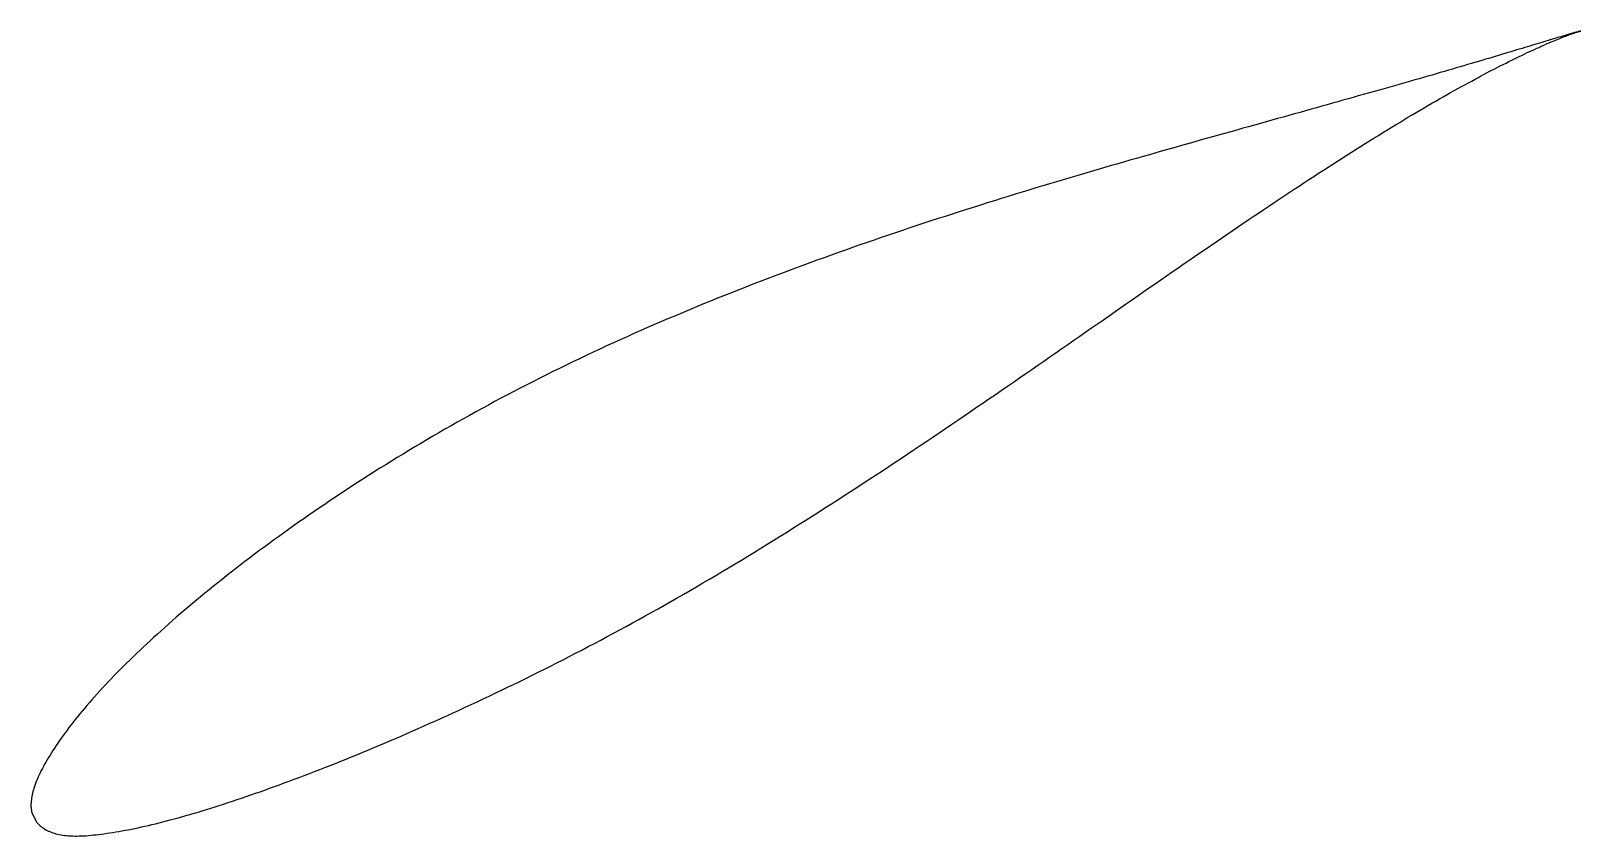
# Model space of a CAD drawing. Header units: metres. Extents: x -43 to 86, y -23 to 44.
import ezdxf

# ---------------------------------------------------------------- set-up
doc = ezdxf.new("R2010")
doc.units = ezdxf.units.M

msp = doc.modelspace()

# ---------------------------------------------------------------- linework, layer by layer
msp.add_lwpolyline([(86.35, 44.27), (86.35, 44.27), (86.34, 44.27), (86.33, 44.27), (86.31, 44.27), (86.28, 44.26), (86.25, 44.25), (86.22, 44.24), (86.18, 44.23), (86.13, 44.22), (86.08, 44.21), (86.02, 44.19), (85.96, 44.18), (85.89, 44.16), (85.82, 44.14), (85.74, 44.12), (85.66, 44.09), (85.57, 44.07), (85.47, 44.04), (85.37, 44.01), (85.27, 43.98), (85.16, 43.95), (85.04, 43.91), (84.92, 43.88), (84.8, 43.84), (84.67, 43.8), (84.53, 43.76), (84.39, 43.72), (84.24, 43.67), (84.09, 43.63), (83.94, 43.58), (83.77, 43.53), (83.61, 43.48), (83.43, 43.43), (83.26, 43.38), (83.08, 43.32), (82.89, 43.26), (82.7, 43.21), (82.5, 43.15), (82.3, 43.09), (82.09, 43.02), (81.87, 42.96), (81.66, 42.89), (81.43, 42.82), (81.21, 42.76), (80.97, 42.69), (80.74, 42.61), (80.49, 42.54), (80.24, 42.47), (79.99, 42.39), (79.73, 42.31), (79.47, 42.23), (79.2, 42.15), (78.93, 42.07), (78.65, 41.99), (78.37, 41.91), (78.08, 41.82), (77.79, 41.74), (77.5, 41.65), (77.2, 41.56), (76.89, 41.47), (76.58, 41.38), (76.26, 41.28), (75.94, 41.19), (75.62, 41.1), (75.29, 41), (74.95, 40.9), (74.61, 40.8), (74.27, 40.7), (73.92, 40.6), (73.57, 40.5), (73.21, 40.4), (72.85, 40.29), (72.48, 40.19), (72.11, 40.08), (71.74, 39.98), (71.36, 39.87), (70.98, 39.76), (70.59, 39.65), (70.2, 39.54), (69.8, 39.42), (69.4, 39.31), (69, 39.2), (68.59, 39.08), (68.17, 38.96), (67.76, 38.85), (67.33, 38.73), (66.91, 38.61), (66.48, 38.49), (66.05, 38.36), (65.61, 38.24), (65.17, 38.12), (64.72, 37.99), (64.28, 37.87), (63.82, 37.74), (63.37, 37.61), (62.91, 37.48), (62.44, 37.35), (61.98, 37.22), (61.51, 37.09), (61.03, 36.96), (60.55, 36.83), (60.07, 36.69), (59.59, 36.56), (59.1, 36.42), (58.61, 36.28), (58.12, 36.15), (57.62, 36.01), (57.12, 35.87), (56.61, 35.73), (56.11, 35.58), (55.6, 35.44), (55.08, 35.3), (54.57, 35.15), (54.05, 35), (53.53, 34.86), (53, 34.71), (52.47, 34.56), (51.94, 34.41), (51.41, 34.26), (50.88, 34.1), (50.34, 33.95), (49.8, 33.8), (49.25, 33.64), (48.71, 33.48), (48.16, 33.33), (47.61, 33.17), (47.06, 33.01), (46.51, 32.85), (45.95, 32.68), (45.39, 32.52), (44.83, 32.36), (44.27, 32.19), (43.7, 32.02), (43.14, 31.85), (42.57, 31.68), (42, 31.51), (41.43, 31.34), (40.86, 31.17), (40.28, 30.99), (39.7, 30.82), (39.13, 30.64), (38.55, 30.46), (37.97, 30.28), (37.39, 30.1), (36.8, 29.92), (36.22, 29.74), (35.63, 29.55), (35.05, 29.37), (34.46, 29.18), (33.87, 28.99), (33.28, 28.8), (32.69, 28.61), (32.1, 28.42), (31.51, 28.22), (30.92, 28.03), (30.32, 27.83), (29.73, 27.63), (29.14, 27.43), (28.54, 27.23), (27.95, 27.03), (27.35, 26.82), (26.76, 26.62), (26.16, 26.41), (25.56, 26.2), (24.97, 25.99), (24.37, 25.78), (23.78, 25.57), (23.18, 25.35), (22.58, 25.14), (21.99, 24.92), (21.39, 24.7), (20.8, 24.48), (20.2, 24.26), (19.61, 24.04), (19.01, 23.81), (18.42, 23.58), (17.83, 23.36), (17.23, 23.13), (16.64, 22.9), (16.05, 22.67), (15.46, 22.43), (14.87, 22.2), (14.28, 21.96), (13.69, 21.72), (13.1, 21.49), (12.52, 21.24), (11.93, 21), (11.35, 20.76), (10.77, 20.51), (10.19, 20.27), (9.61, 20.02), (9.03, 19.77), (8.45, 19.52), (7.88, 19.26), (7.3, 19.01), (6.73, 18.75), (6.16, 18.5), (5.59, 18.24), (5.02, 17.98), (4.46, 17.72), (3.89, 17.45), (3.33, 17.19), (2.77, 16.92), (2.21, 16.65), (1.65, 16.39), (1.1, 16.11), (0.55, 15.84), (0, 15.57), (-0.55, 15.29), (-1.09, 15.02), (-1.64, 14.74), (-2.18, 14.46), (-2.72, 14.18), (-3.25, 13.9), (-3.79, 13.62), (-4.32, 13.34), (-4.84, 13.05), (-5.37, 12.77), (-5.89, 12.48), (-6.42, 12.19), (-6.93, 11.9), (-7.45, 11.61), (-7.96, 11.32), (-8.47, 11.03), (-8.98, 10.74), (-9.48, 10.44), (-9.98, 10.15), (-10.48, 9.85), (-10.98, 9.56), (-11.47, 9.26), (-11.96, 8.96), (-12.45, 8.67), (-12.93, 8.37), (-13.41, 8.07), (-13.89, 7.77), (-14.37, 7.47), (-14.84, 7.17), (-15.31, 6.87), (-15.77, 6.57), (-16.24, 6.27), (-16.69, 5.97), (-17.15, 5.67), (-17.6, 5.37), (-18.05, 5.07), (-18.5, 4.76), (-18.94, 4.46), (-19.38, 4.16), (-19.82, 3.86), (-20.25, 3.56), (-20.68, 3.26), (-21.11, 2.96), (-21.53, 2.66), (-21.95, 2.36), (-22.36, 2.06), (-22.78, 1.76), (-23.18, 1.46), (-23.59, 1.17), (-23.99, 0.87), (-24.39, 0.57), (-24.78, 0.27), (-25.17, -0.02), (-25.56, -0.32), (-25.94, -0.62), (-26.32, -0.91), (-26.69, -1.2), (-27.06, -1.5), (-27.43, -1.79), (-27.79, -2.08), (-28.15, -2.38), (-28.51, -2.66), (-28.86, -2.95), (-29.21, -3.24), (-29.55, -3.53), (-29.89, -3.82), (-30.23, -4.1), (-30.56, -4.39), (-30.89, -4.67), (-31.21, -4.95), (-31.53, -5.23), (-31.85, -5.51), (-32.16, -5.79), (-32.46, -6.07), (-32.77, -6.34), (-33.07, -6.62), (-33.36, -6.89), (-33.65, -7.16), (-33.94, -7.43), (-34.22, -7.7), (-34.5, -7.97), (-34.77, -8.24), (-35.04, -8.5), (-35.31, -8.76), (-35.57, -9.03), (-35.82, -9.29), (-36.07, -9.54), (-36.32, -9.8), (-36.57, -10.05), (-36.8, -10.31), (-37.04, -10.56), (-37.27, -10.81), (-37.49, -11.06), (-37.71, -11.3), (-37.93, -11.55), (-38.14, -11.79), (-38.35, -12.03), (-38.55, -12.27), (-38.75, -12.5), (-38.95, -12.74), (-39.14, -12.97), (-39.32, -13.2), (-39.5, -13.43), (-39.68, -13.65), (-39.85, -13.88), (-40.01, -14.1), (-40.18, -14.32), (-40.33, -14.54), (-40.49, -14.75), (-40.64, -14.96), (-40.78, -15.17), (-40.92, -15.38), (-41.05, -15.58), (-41.19, -15.79), (-41.31, -15.99), (-41.43, -16.18), (-41.55, -16.37), (-41.66, -16.56), (-41.77, -16.75), (-41.88, -16.94), (-41.98, -17.12), (-42.07, -17.3), (-42.16, -17.47), (-42.25, -17.64), (-42.33, -17.81), (-42.41, -17.98), (-42.48, -18.15), (-42.55, -18.31), (-42.61, -18.47), (-42.67, -18.62), (-42.72, -18.78), (-42.77, -18.93), (-42.82, -19.07), (-42.86, -19.22), (-42.89, -19.36), (-42.92, -19.5), (-42.95, -19.63), (-42.97, -19.77), (-42.99, -19.89), (-43, -20.02), (-43.01, -20.14), (-43.02, -20.26), (-43.02, -20.37), (-43.02, -20.48), (-43.01, -20.58), (-43, -20.67), (-42.99, -20.76), (-42.98, -20.84), (-42.97, -20.9), (-42.96, -20.95), (-42.95, -20.98), (-42.53, -21.81), (-42.53, -21.81), (-42.51, -21.83), (-42.48, -21.85), (-42.44, -21.89), (-42.38, -21.94), (-42.32, -22.01), (-42.24, -22.07), (-42.16, -22.14), (-42.08, -22.21), (-41.98, -22.27), (-41.89, -22.34), (-41.78, -22.4), (-41.68, -22.46), (-41.56, -22.51), (-41.45, -22.56), (-41.33, -22.61), (-41.2, -22.66), (-41.07, -22.7), (-40.94, -22.74), (-40.8, -22.77), (-40.66, -22.8), (-40.51, -22.83), (-40.36, -22.86), (-40.21, -22.88), (-40.05, -22.89), (-39.88, -22.91), (-39.71, -22.92), (-39.54, -22.92), (-39.37, -22.93), (-39.19, -22.93), (-39, -22.92), (-38.81, -22.92), (-38.62, -22.91), (-38.42, -22.9), (-38.21, -22.88), (-38.01, -22.86), (-37.8, -22.84), (-37.58, -22.82), (-37.36, -22.8), (-37.13, -22.77), (-36.9, -22.74), (-36.67, -22.7), (-36.43, -22.67), (-36.18, -22.63), (-35.94, -22.59), (-35.68, -22.55), (-35.43, -22.5), (-35.16, -22.45), (-34.9, -22.4), (-34.63, -22.35), (-34.35, -22.29), (-34.08, -22.24), (-33.79, -22.17), (-33.51, -22.11), (-33.22, -22.04), (-32.92, -21.97), (-32.62, -21.9), (-32.32, -21.83), (-32.01, -21.75), (-31.7, -21.67), (-31.39, -21.58), (-31.07, -21.5), (-30.74, -21.41), (-30.42, -21.32), (-30.09, -21.22), (-29.75, -21.13), (-29.41, -21.03), (-29.07, -20.93), (-28.72, -20.82), (-28.37, -20.71), (-28.02, -20.6), (-27.66, -20.49), (-27.3, -20.38), (-26.94, -20.26), (-26.57, -20.14), (-26.2, -20.02), (-25.82, -19.89), (-25.44, -19.76), (-25.06, -19.63), (-24.68, -19.5), (-24.29, -19.36), (-23.89, -19.23), (-23.5, -19.09), (-23.1, -18.94), (-22.69, -18.8), (-22.29, -18.65), (-21.88, -18.5), (-21.46, -18.35), (-21.05, -18.19), (-20.63, -18.03), (-20.21, -17.87), (-19.78, -17.71), (-19.35, -17.55), (-18.92, -17.38), (-18.49, -17.21), (-18.05, -17.04), (-17.61, -16.86), (-17.17, -16.69), (-16.72, -16.51), (-16.27, -16.32), (-15.82, -16.14), (-15.37, -15.95), (-14.91, -15.76), (-14.45, -15.57), (-13.99, -15.38), (-13.52, -15.18), (-13.06, -14.98), (-12.59, -14.78), (-12.12, -14.58), (-11.64, -14.37), (-11.16, -14.16), (-10.69, -13.95), (-10.2, -13.74), (-9.72, -13.52), (-9.24, -13.3), (-8.75, -13.08), (-8.26, -12.86), (-7.77, -12.64), (-7.27, -12.41), (-6.78, -12.18), (-6.28, -11.95), (-5.78, -11.72), (-5.28, -11.48), (-4.77, -11.24), (-4.27, -11), (-3.76, -10.76), (-3.25, -10.51), (-2.74, -10.27), (-2.23, -10.02), (-1.72, -9.77), (-1.2, -9.51), (-0.69, -9.25), (-0.17, -9), (0.35, -8.74), (0.87, -8.47), (1.39, -8.21), (1.91, -7.94), (2.44, -7.67), (2.96, -7.4), (3.49, -7.12), (4.01, -6.85), (4.54, -6.57), (5.07, -6.28), (5.6, -6), (6.13, -5.71), (6.66, -5.43), (7.19, -5.14), (7.72, -4.84), (8.25, -4.55), (8.79, -4.25), (9.32, -3.95), (9.85, -3.65), (10.39, -3.35), (10.92, -3.04), (11.46, -2.74), (11.99, -2.43), (12.53, -2.12), (13.07, -1.8), (13.6, -1.49), (14.14, -1.17), (14.67, -0.85), (15.21, -0.53), (15.75, -0.21), (16.29, 0.11), (16.82, 0.44), (17.36, 0.77), (17.9, 1.1), (18.43, 1.43), (18.97, 1.76), (19.51, 2.09), (20.04, 2.42), (20.58, 2.76), (21.11, 3.1), (21.65, 3.44), (22.18, 3.78), (22.72, 4.12), (23.25, 4.46), (23.79, 4.8), (24.32, 5.14), (24.86, 5.49), (25.39, 5.83), (25.92, 6.18), (26.45, 6.53), (26.99, 6.88), (27.52, 7.22), (28.05, 7.57), (28.58, 7.92), (29.11, 8.27), (29.63, 8.62), (30.16, 8.98), (30.69, 9.33), (31.21, 9.68), (31.74, 10.03), (32.26, 10.38), (32.79, 10.74), (33.31, 11.09), (33.83, 11.44), (34.35, 11.8), (34.87, 12.15), (35.39, 12.5), (35.91, 12.86), (36.43, 13.21), (36.94, 13.56), (37.46, 13.91), (37.97, 14.27), (38.48, 14.62), (38.99, 14.97), (39.5, 15.32), (40.01, 15.67), (40.52, 16.02), (41.02, 16.37), (41.53, 16.72), (42.03, 17.07), (42.53, 17.42), (43.03, 17.77), (43.53, 18.11), (44.03, 18.46), (44.53, 18.8), (45.02, 19.15), (45.51, 19.49), (46, 19.83), (46.49, 20.17), (46.98, 20.51), (47.47, 20.85), (47.95, 21.19), (48.43, 21.52), (48.92, 21.86), (49.4, 22.19), (49.87, 22.52), (50.35, 22.85), (50.82, 23.18), (51.29, 23.51), (51.76, 23.83), (52.23, 24.16), (52.7, 24.48), (53.16, 24.8), (53.62, 25.12), (54.08, 25.44), (54.54, 25.75), (55, 26.06), (55.45, 26.37), (55.9, 26.68), (56.35, 26.99), (56.8, 27.3), (57.25, 27.6), (57.69, 27.9), (58.13, 28.2), (58.57, 28.5), (59, 28.79), (59.44, 29.08), (59.87, 29.37), (60.3, 29.66), (60.73, 29.95), (61.15, 30.23), (61.57, 30.51), (61.99, 30.79), (62.41, 31.06), (62.82, 31.33), (63.23, 31.61), (63.64, 31.87), (64.05, 32.14), (64.45, 32.4), (64.85, 32.66), (65.25, 32.92), (65.64, 33.17), (66.04, 33.42), (66.43, 33.67), (66.81, 33.92), (67.2, 34.16), (67.58, 34.4), (67.96, 34.64), (68.33, 34.87), (68.7, 35.11), (69.07, 35.34), (69.44, 35.56), (69.8, 35.79), (70.16, 36.01), (70.52, 36.22), (70.87, 36.44), (71.22, 36.65), (71.57, 36.86), (71.91, 37.07), (72.25, 37.27), (72.59, 37.47), (72.92, 37.66), (73.26, 37.86), (73.58, 38.05), (73.91, 38.24), (74.23, 38.42), (74.54, 38.6), (74.86, 38.78), (75.17, 38.96), (75.47, 39.13), (75.77, 39.3), (76.07, 39.47), (76.37, 39.63), (76.66, 39.79), (76.95, 39.95), (77.23, 40.1), (77.51, 40.26), (77.79, 40.4), (78.06, 40.55), (78.33, 40.69), (78.59, 40.83), (78.85, 40.97), (79.11, 41.1), (79.36, 41.23), (79.61, 41.36), (79.86, 41.48), (80.1, 41.6), (80.34, 41.72), (80.57, 41.84), (80.8, 41.95), (81.02, 42.06), (81.24, 42.16), (81.46, 42.27), (81.67, 42.37), (81.87, 42.47), (82.08, 42.56), (82.28, 42.65), (82.47, 42.74), (82.66, 42.83), (82.85, 42.91), (83.03, 43), (83.2, 43.07), (83.37, 43.15), (83.54, 43.22), (83.7, 43.29), (83.86, 43.36), (84.02, 43.43), (84.16, 43.49), (84.31, 43.55), (84.45, 43.6), (84.58, 43.66), (84.71, 43.71), (84.84, 43.76), (84.96, 43.81), (85.08, 43.85), (85.19, 43.89), (85.29, 43.93), (85.39, 43.97), (85.49, 44), (85.58, 44.04), (85.67, 44.07), (85.75, 44.1), (85.83, 44.12), (85.9, 44.14), (85.96, 44.17), (86.02, 44.19), (86.08, 44.2), (86.13, 44.22), (86.18, 44.23), (86.22, 44.24), (86.25, 44.25), (86.28, 44.26), (86.31, 44.27), (86.33, 44.27), (86.34, 44.27), (86.35, 44.27), (86.35, 44.27)], close=True)

doc.saveas('drawing.dxf')
